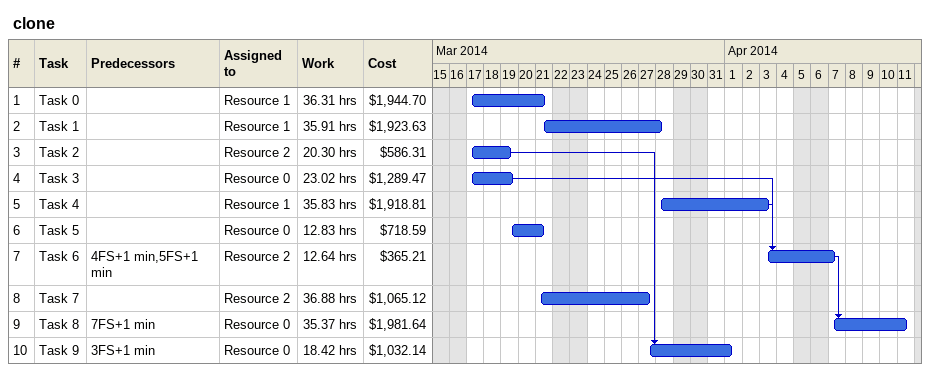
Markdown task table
clone

| ID | Task | Start | Finish | Predecessors | Resources | Work (h) | Cost ($) |
|---|---|---|---|---|---|---|---|
| 1 | Task 0 | 2014-03-17 | 2014-03-21 |  | Resource 1 | 36.31 | 1944.70 |
| 2 | Task 1 | 2014-03-21 | 2014-03-28 |  | Resource 1 | 35.91 | 1923.63 |
| 3 | Task 2 | 2014-03-17 | 2014-03-19 |  | Resource 2 | 20.30 | 586.31 |
| 4 | Task 3 | 2014-03-17 | 2014-03-19 |  | Resource 0 | 23.02 | 1289.47 |
| 5 | Task 4 | 2014-03-28 | 2014-04-03 |  | Resource 1 | 35.83 | 1918.81 |
| 6 | Task 5 | 2014-03-19 | 2014-03-21 |  | Resource 0 | 12.83 | 718.59 |
| 7 | Task 6 | 2014-04-03 | 2014-04-07 | 4FS+1min, 5FS+1min | Resource 2 | 12.64 | 365.21 |
| 8 | Task 7 | 2014-03-21 | 2014-03-27 |  | Resource 2 | 36.88 | 1065.12 |
| 9 | Task 8 | 2014-04-07 | 2014-04-11 | 7FS+1min | Resource 0 | 35.37 | 1981.64 |
| 10 | Task 9 | 2014-03-27 | 2014-04-01 | 3FS+1min | Resource 0 | 18.42 | 1032.14 |
